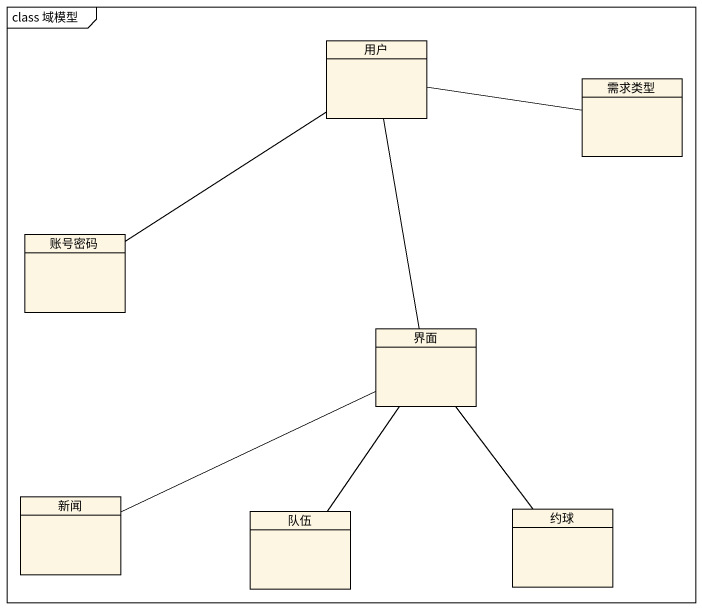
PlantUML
@startuml
mainframe class 域模型
hide circle
hide empty members
class 用户
class 需求类型
class 账号密码
class 界面
class 新闻
class 队伍
class 约球
用户 -right- 需求类型
用户 -- 账号密码
用户 -- 界面
界面 -left- 新闻
界面 -- 队伍
界面 -- 约球
@enduml
